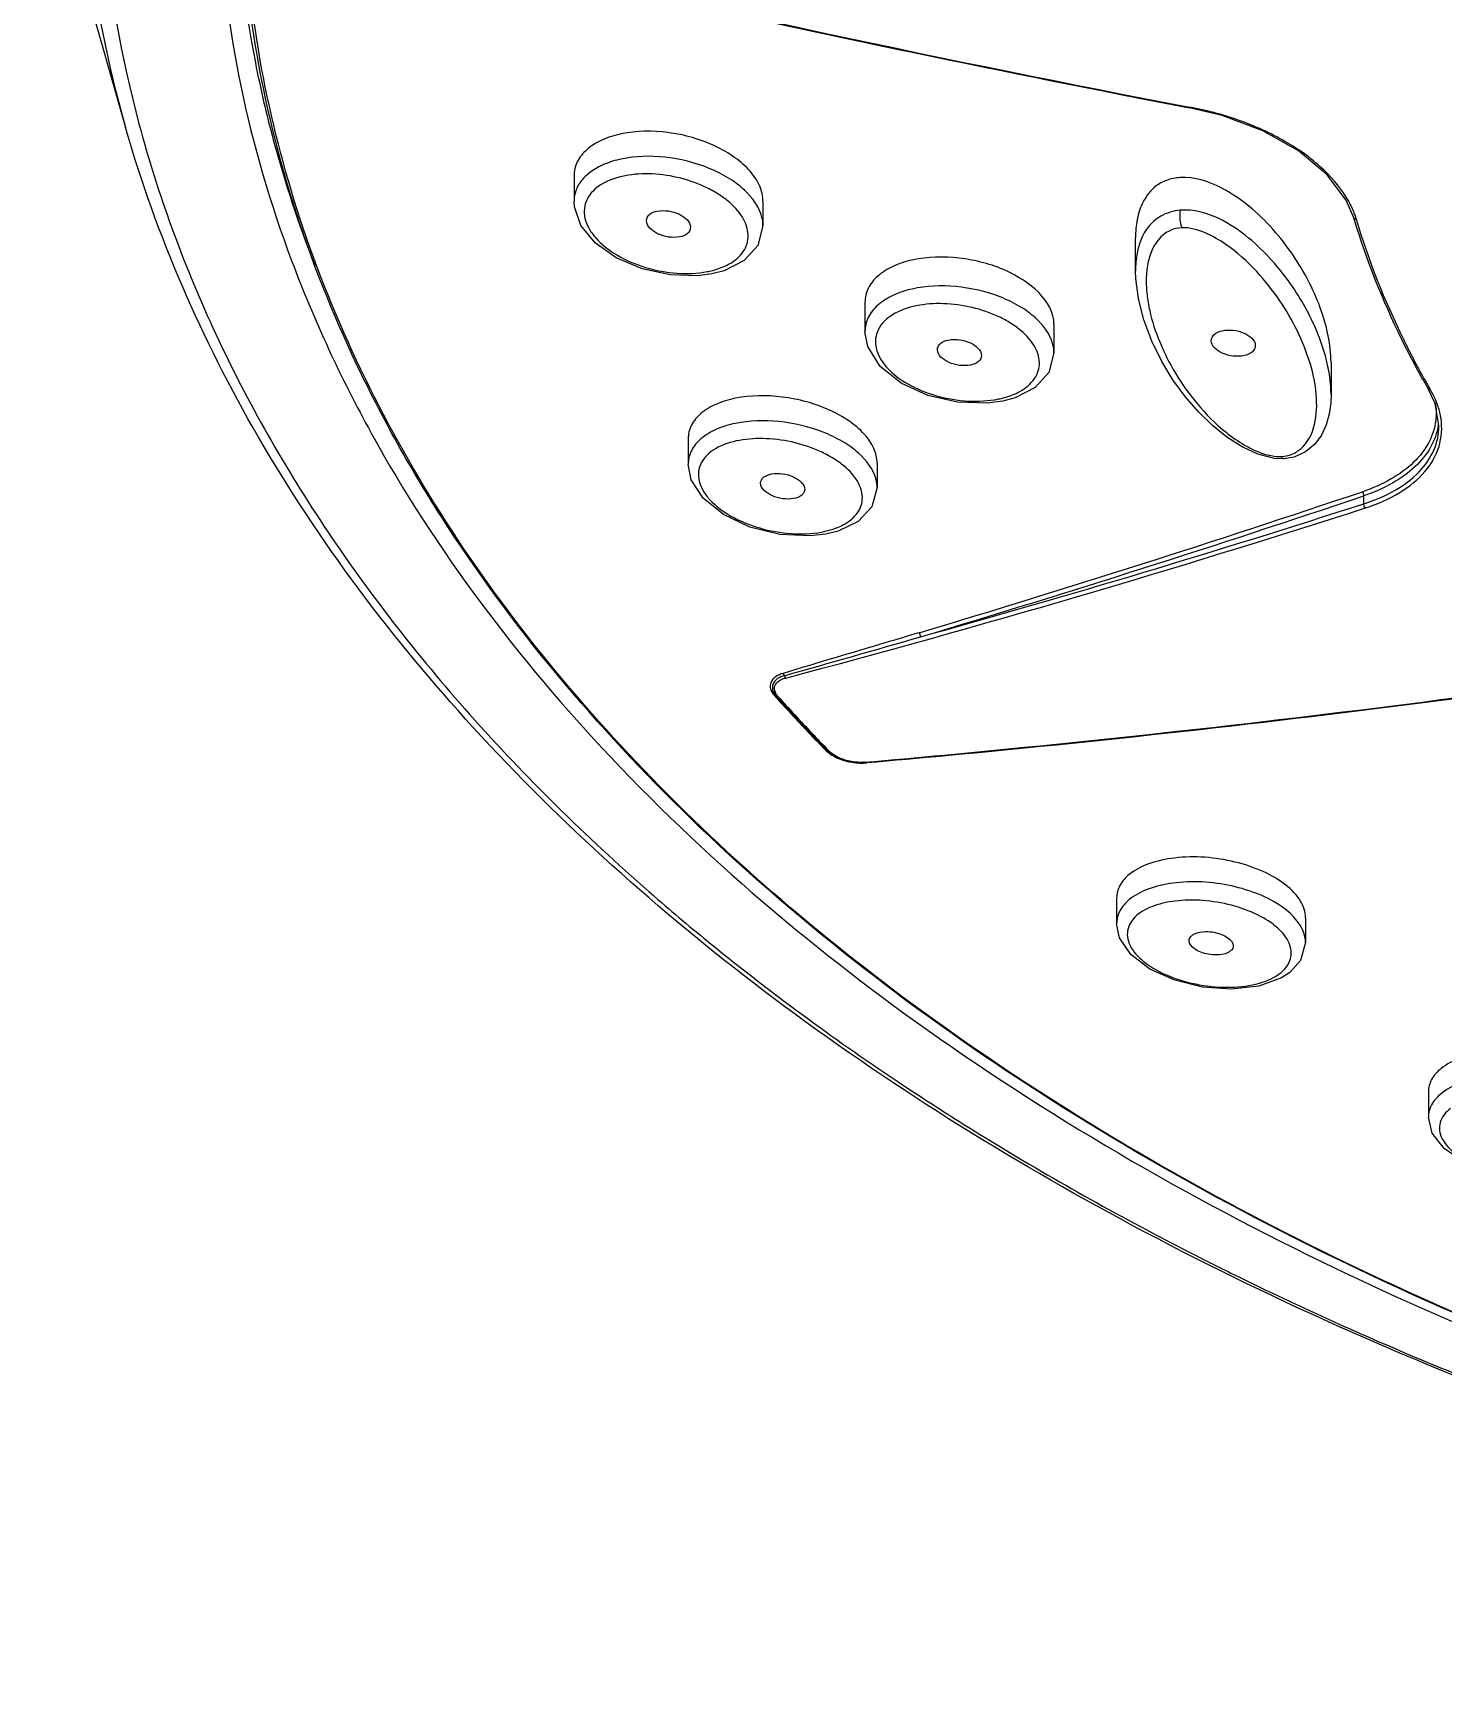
# Model space of a CAD drawing. Header units: millimetres. Extents: x 601 to 1195, y -13 to 407.
# Drawn here: x 882.9 to 899.69, y 269.26 to 288.88 of the extents above; entities that cross this region are included whole.
import ezdxf

# ---------------------------------------------------------------- set-up
doc = ezdxf.new("R2010")
doc.units = ezdxf.units.MM
doc.header["$LTSCALE"] = 0.1

msp = doc.modelspace()

# ---------------------------------------------------------------- linework, layer by layer
for p, q in [((882.9018, 291.6197), (884.0045, 287.7544)), ((896.6901, 287.9852), (896.6709, 287.9889)), ((896.6917, 287.9926), (896.6724, 287.9962)), ((889.3443, 287.1738), (889.3443, 286.871)), ((889.3443, 286.8728), (889.3443, 286.8726)), ((891.5943, 286.8777), (891.5943, 286.5842)), ((898.63, 286.6768), (898.5389, 286.8895)), ((898.6381, 286.65), (898.63, 286.6768)), ((891.5943, 286.5826), (891.5943, 286.5832)), ((896.0301, 286.0441), (896.0301, 286.4398)), ((891.1329, 286.0481), (890.9849, 286.0098)), ((896.0301, 286.0448), (896.0301, 286.0441)), ((890.9852, 286.0098), (890.8201, 285.9885)), ((892.8089, 285.671), (892.8089, 285.3227)), ((892.8089, 285.3241), (892.8089, 285.3221)), ((895.0589, 285.4108), (895.0589, 285.0708)), ((895.0589, 285.0695), (895.0589, 285.0701)), ((898.3577, 284.9604), (898.3577, 284.5776)), ((899.4513, 284.7547), (899.4399, 284.7752)), ((894.4517, 284.4958), (894.2626, 284.4704)), ((894.5974, 284.5352), (894.4513, 284.4958)), ((898.3577, 284.5776), (898.3577, 284.5783)), ((899.5965, 284.4674), (899.5158, 284.6415)), ((899.5434, 284.63), (899.5317, 284.6503)), ((899.643, 284.2048), (899.5965, 284.4674)), ((899.643, 284.2048), (899.643, 284.2057)), ((890.7031, 284.0449), (890.7031, 283.7422)), ((890.7031, 283.7437), (890.7031, 283.7422)), ((892.9531, 283.7626), (892.9531, 283.4688)), ((897.7927, 283.8085), (897.6854, 283.8132)), ((897.9184, 283.8288), (897.7925, 283.8085)), ((892.9531, 283.4673), (892.9531, 283.468)), ((898.7489, 283.2744), (898.7489, 283.369)), ((892.3429, 282.9127), (892.1527, 282.8908)), ((892.4902, 282.9493), (892.3425, 282.9127)), ((891.7513, 280.9866), (891.7636, 280.9729)), ((892.3505, 280.347), (892.3635, 280.3338)), ((892.4372, 280.2765), (892.3635, 280.3337)), ((892.384, 280.3285), (892.3714, 280.3413)), ((892.5662, 280.2198), (892.4372, 280.2765)), ((892.7089, 280.192), (892.5662, 280.2198)), ((892.8142, 280.1917), (892.7089, 280.192)), ((892.8323, 280.1933), (892.8143, 280.1917)), ((895.8049, 278.579), (895.8049, 278.2771)), ((895.8049, 278.278), (895.8049, 278.2763)), ((898.0549, 278.3477), (898.0549, 278.0531)), ((898.0549, 278.0523), (898.0549, 278.0532)), ((897.867, 277.6965), (897.7667, 277.6312)), ((899.5172, 276.2746), (899.5172, 275.9733)), ((899.5172, 275.974), (899.5172, 275.9732))]:
    msp.add_line(p, q)
for points in [[(898.5389, 286.8895), (898.3075, 287.1949), (897.971, 287.4749), (897.5476, 287.7131), (897.0603, 287.8955), (896.6901, 287.9852)], [(890.8201, 285.9885), (890.4897, 285.9984), (890.1541, 286.0722), (889.8461, 286.2037), (889.5955, 286.3811), (889.4253, 286.5885), (889.3486, 286.8078), (889.3443, 286.8728)], [(891.5943, 286.5832), (891.5328, 286.3481), (891.3717, 286.1689), (891.1329, 286.0481)], [(897.6854, 283.8132), (897.488, 283.8633), (897.2987, 283.9513), (897.119, 284.0663), (896.9465, 284.2049), (896.7793, 284.3674), (896.6214, 284.5502), (896.4759, 284.75), (896.3422, 284.9699), (896.2233, 285.2115), (896.1281, 285.4642), (896.0638, 285.714), (896.0328, 285.9544), (896.0301, 286.0448)], [(894.2626, 284.4704), (893.9104, 284.4824), (893.5581, 284.5642), (893.2405, 284.7099), (892.9909, 284.9094), (892.8416, 285.146), (892.8089, 285.3221)], [(895.0589, 285.0701), (894.9966, 284.8351), (894.8355, 284.657), (894.5974, 284.5352)], [(898.3577, 284.5784), (898.3537, 284.4739), (898.3352, 284.341), (898.2996, 284.2135), (898.2438, 284.0929), (898.1638, 283.9831), (898.0555, 283.8913), (897.9184, 283.8288)], [(892.1527, 282.8908), (891.796, 282.9088), (891.4396, 282.9965), (891.1232, 283.1452), (890.8815, 283.3398), (890.7387, 283.5613), (890.7031, 283.7422)], [(892.9531, 283.468), (892.8899, 283.2369), (892.7283, 283.0647), (892.4902, 282.9493)], [(897.7667, 277.6312), (897.497, 277.5337), (897.1705, 277.4971), (896.8282, 277.5219), (896.4966, 277.603), (896.2009, 277.7359), (895.9754, 277.9081), (895.8399, 278.1075), (895.8049, 278.2762)], [(898.0549, 278.0533), (897.9942, 277.8375), (897.8669, 277.6965)], [(901.478, 275.371), (901.2127, 275.2745), (900.8929, 275.2342), (900.5573, 275.251), (900.2306, 275.3205), (899.9358, 275.4394), (899.7065, 275.5978), (899.5632, 275.7839), (899.5172, 275.9731)]]:
    msp.add_lwpolyline(points)
for centre, radius, start, end in [((898.4337, 291.0676), 13.132, 180.89634, 191.15673), ((934.4284, 485.2238), 200.809, 256.663677, 259.162759), ((934.4293, 485.2279), 200.8205, 257.254789, 259.162718), ((899.0063, 291.1718), 13.714, 191.12111, 195.06641), ((899.5013, 291.3077), 14.2273, 195.07697, 201.4161), ((897.719, 286.3762), 0.9831, 16.63459, 18.30517), ((908.5144, 289.841), 10.3928, 209.30195, 210.01962), ((908.493, 289.8013), 10.3362, 209.16949, 209.89065), ((898.8499, 284.1673), 0.8262, 8.31195, 11.10635), ((898.9029, 284.3219), 0.7401, 351.15496, 353.2339), ((847.7894, 434.469), 159.4096, 286.645827, 288.636458), ((847.7967, 434.4523), 159.4437, 286.645827, 288.636458), ((856.8856, 413.1993), 136.555, 284.84183, 287.860221), ((856.4683, 414.5818), 137.9466, 285.559128, 287.848404), ((817.5689, 544.8478), 273.8848, 285.736267, 286.088871), ((906.5043, 294.2402), 19.8443, 221.8815, 222.73796), ((906.5232, 294.2322), 19.8408, 221.93482, 222.7378), ((906.5243, 294.2084), 19.814, 221.8815, 222.73796), ((878.2908, 445.6421), 166.0804, 275.672918, 277.778597), ((878.301, 445.6308), 166.075, 275.669854, 277.778604), ((906.7884, 294.5027), 20.2311, 222.73796, 223.58347), ((906.7984, 294.4865), 20.2154, 222.73796, 223.58347), ((906.808, 294.4705), 20.2002, 222.73796, 223.58347), ((907.0748, 294.7753), 20.6265, 223.58346, 224.41813), ((907.0758, 294.7504), 20.5983, 223.5833, 224.36702), ((907.0854, 294.7345), 20.5832, 223.58331, 224.36832), ((878.7316, 441.4458), 161.861, 274.987873, 275.664451), ((878.741, 441.4432), 161.8645, 274.994306, 275.661341), ((892.7745, 280.7949), 0.6075, 273.79138, 275.49244), ((907.4488, 298.327), 26.1373, 228.81715, 228.99779), ((897.7278, 278.052), 0.3271, 0.21981, 8.12921), ((910.8914, 302.869), 31.8408, 236.19415, 236.93507), ((913.9652, 308.1838), 37.9838, 242.79943, 243.75213), ((915.1376, 310.6039), 40.6729, 243.77862, 248.88297)]:
    msp.add_arc(centre, radius, start, end)
for points, knots in [([(919.6517, 313.8917), (917.0355, 313.8917), (911.8722, 313.5491), (904.45, 312.0222), (897.7214, 309.5542), (892.8205, 306.7273), (889.5667, 304.0756), (887.5411, 301.9853), (885.8944, 299.7673), (884.6477, 297.4462), (883.8192, 295.049), (883.4223, 292.6055), (883.4637, 290.149), (883.7799, 288.5418), (884.0046, 287.7544)], [0, 0, 0, 0, 0.1556216, 0.3067233, 0.4492796, 0.5802631, 0.6409905, 0.6984865, 0.7529561, 0.8047961, 0.8545991, 0.9031338, 0.951291, 1, 1, 1, 1]), ([(919.6517, 313.5415), (917.0674, 313.5415), (911.9664, 313.205), (904.6301, 311.7054), (897.9712, 309.2804), (893.1117, 306.5023), (889.8752, 303.8951), (887.8539, 301.8384), (886.2031, 299.655), (884.9439, 297.3688), (884.094, 295.006), (883.6668, 292.5954), (883.6696, 290.1692), (883.9556, 288.5784), (884.1643, 287.7985)], [0, 0, 0, 0, 0.1554286, 0.3063963, 0.4489243, 0.5800058, 0.6408224, 0.6984252, 0.7530062, 0.8049445, 0.8548117, 0.9033545, 0.9514448, 1, 1, 1, 1]), ([(885.1865, 292.4931), (885.1036, 291.7895), (885.0511, 290.3628), (885.323, 288.2248), (885.9418, 286.1164), (887.2452, 283.3171), (889.7649, 279.9935), (893.8776, 276.5735), (898.9784, 273.7322), (904.8726, 271.569), (911.3353, 270.1607), (915.8297, 269.7634), (918.1121, 269.7007)], [0, 0, 0, 0, 0.0478515, 0.0959173, 0.1449537, 0.1956368, 0.3037829, 0.4232679, 0.5545119, 0.6962005, 0.8457976, 1, 1, 1, 1]), ([(918.1133, 269.7707), (915.9519, 269.8306), (911.6908, 270.1967), (905.5425, 271.4825), (899.8902, 273.4568), (894.9309, 276.0551), (890.8379, 279.193), (888.2136, 282.2538), (886.7387, 284.8568), (885.956, 286.8261), (885.4827, 288.8352), (885.3767, 290.193), (885.3767, 290.8657)], [0, 0, 0, 0, 0.1524929, 0.3007927, 0.4418927, 0.5734154, 0.6939807, 0.803617, 0.8549471, 0.9044085, 0.9525534, 1, 1, 1, 1]), ([(914.2614, 270.0163), (912.3389, 270.2049), (908.5766, 270.7769), (903.1918, 272.2304), (898.2834, 274.2289), (893.9929, 276.7172), (890.4435, 279.6313), (887.7419, 282.8963), (886.2552, 285.8907), (885.6065, 288.3311), (885.4559, 289.5547), (885.4244, 290.163)], [0, 0, 0, 0, 0.152673, 0.3000632, 0.4398632, 0.5703486, 0.6906292, 0.8009435, 0.9029385, 0.9518605, 1, 1, 1, 1]), ([(896.6917, 287.9926), (896.6913, 287.9907), (896.6901, 287.9893), (896.6907, 287.9851), (896.6901, 287.9852)], [0, 0, 0, 0, 0.7396943, 1, 1, 1, 1]), ([(898.5683, 286.8749), (898.4922, 287.0122), (898.2727, 287.2769), (897.8345, 287.5945), (897.2956, 287.8442), (896.8981, 287.953), (896.6917, 287.9926)], [0, 0, 0, 0, 0.2098781, 0.4516627, 0.7188579, 1, 1, 1, 1]), ([(918.149, 269.2602), (916.1229, 269.3123), (912.1168, 269.623), (906.2895, 270.7077), (900.8332, 272.3791), (895.8987, 274.5938), (891.6209, 277.2958), (888.1182, 280.4226), (885.4963, 283.8999), (884.3714, 286.4686), (884.0045, 287.7544)], [0, 0, 0, 0, 0.1476542, 0.292094, 0.4309947, 0.5624066, 0.6849804, 0.7981947, 0.9025971, 1, 1, 1, 1]), ([(884.1643, 287.7985), (884.387, 286.9665), (884.9953, 285.3038), (886.3325, 282.9377), (888.0893, 280.6847), (889.4843, 279.3154), (890.2383, 278.6558)], [0, 0, 0, 0, 0.2322172, 0.4745925, 0.7299219, 1, 1, 1, 1]), ([(889.9068, 287.6776), (889.8273, 287.661), (889.6808, 287.6162), (889.4958, 287.5043), (889.3725, 287.3536), (889.3443, 287.2328), (889.3443, 287.1752)], [0, 0, 0, 0, 0.2996661, 0.5605791, 0.7876755, 1, 1, 1, 1]), ([(891.5943, 286.8764), (891.5943, 286.9375), (891.5625, 287.0692), (891.4414, 287.2469), (891.258, 287.4069), (890.9386, 287.5891), (890.4781, 287.7184), (890.0892, 287.7158), (889.9068, 287.6776)], [0, 0, 0, 0, 0.0893341, 0.1919244, 0.3103158, 0.4424834, 0.7272815, 1, 1, 1, 1]), ([(891.5822, 286.6816), (891.5519, 286.8072), (891.4189, 286.9865), (891.1823, 287.1599), (890.8702, 287.3161), (890.4371, 287.4226), (890.0758, 287.414), (889.9068, 287.3779)], [0, 0, 0, 0, 0.1990315, 0.3205431, 0.4533524, 0.7335901, 1, 1, 1, 1]), ([(889.9068, 287.3779), (889.8378, 287.3632), (889.7092, 287.3249), (889.5415, 287.2344), (889.4175, 287.1161), (889.3693, 287.0183), (889.3566, 286.9694)], [0, 0, 0, 0, 0.2945814, 0.557184, 0.7888876, 1, 1, 1, 1]), ([(889.9535, 287.1794), (889.854, 287.1603), (889.6762, 287.1041), (889.506, 286.9442), (889.4607, 286.79), (889.469, 286.6706), (889.5165, 286.551), (889.6329, 286.3891), (889.8598, 286.2156), (890.1949, 286.0741), (890.5624, 286.0055), (890.8123, 286.0151), (890.9294, 286.0375)], [0, 0, 0, 0, 0.1224952, 0.2210094, 0.2660949, 0.3123941, 0.362984, 0.4196485, 0.5515076, 0.7015913, 0.8559104, 1, 1, 1, 1]), ([(891.1593, 286.1118), (891.2295, 286.1463), (891.3259, 286.2148), (891.4005, 286.3432), (891.4305, 286.4829), (891.3741, 286.6795), (891.2308, 286.8396), (891.0765, 286.955), (890.8857, 287.0629), (890.6173, 287.1599), (890.2831, 287.2113), (890.0588, 287.1996), (889.9535, 287.1794)], [0, 0, 0, 0, 0.1045739, 0.1509053, 0.195978, 0.2924494, 0.4101886, 0.4777882, 0.5499942, 0.7026793, 0.8565565, 1, 1, 1, 1]), ([(896.563, 287.1575), (896.5071, 287.1543), (896.4035, 287.1345), (896.2399, 287.0452), (896.1105, 286.8805), (896.042, 286.6609), (896.0301, 286.5131), (896.0301, 286.4398)], [0, 0, 0, 0, 0.1690558, 0.3129213, 0.5550791, 0.7785136, 1, 1, 1, 1]), ([(898.3577, 284.9604), (898.3577, 285.1695), (898.2594, 285.6076), (897.9404, 286.2327), (897.52, 286.7279), (897.0503, 287.0634), (896.7307, 287.1668), (896.563, 287.1575)], [0, 0, 0, 0, 0.2058069, 0.4319861, 0.6874165, 0.8347321, 1, 1, 1, 1]), ([(898.6523, 286.685), (898.647, 286.701), (898.6236, 286.7662), (898.5938, 286.8291), (898.5683, 286.8749)], [0, 0, 0, 0, 0.2434013, 1, 1, 1, 1]), ([(890.6005, 286.4514), (890.5579, 286.4432), (890.4659, 286.445), (890.3201, 286.4855), (890.2067, 286.5761), (890.2068, 286.6439)], [0, 0, 0, 0, 0.2767766, 0.5672556, 1, 1, 1, 1]), ([(890.2068, 286.6439), (890.2068, 286.6708), (890.2415, 286.7322), (890.3038, 286.7519), (890.338, 286.7585)], [0, 0, 0, 0, 0.4351683, 1, 1, 1, 1]), ([(890.338, 286.7585), (890.3807, 286.7667), (890.4727, 286.7649), (890.6184, 286.7243), (890.7318, 286.6338), (890.7318, 286.5659)], [0, 0, 0, 0, 0.2768057, 0.5672912, 1, 1, 1, 1]), ([(896.563, 286.7682), (896.482, 286.7612), (896.3354, 286.7189), (896.1363, 286.5437), (896.0701, 286.3685), (896.0491, 286.2579)], [0, 0, 0, 0, 0.3139892, 0.5655212, 1, 1, 1, 1]), ([(896.563, 286.7682), (896.5566, 286.732), (896.5561, 286.6614), (896.5669, 286.5907), (896.5799, 286.5599)], [0, 0, 0, 0, 0.5237468, 1, 1, 1, 1]), ([(898.3479, 284.7439), (898.3253, 284.9413), (898.2059, 285.3474), (897.9429, 285.8186), (897.6537, 286.1839), (897.3735, 286.4551), (897.0218, 286.6955), (896.7188, 286.7817), (896.563, 286.7682)], [0, 0, 0, 0, 0.2067091, 0.4337961, 0.5574307, 0.6904236, 0.837349, 1, 1, 1, 1]), ([(898.6609, 286.6577), (898.6574, 286.6576), (898.645, 286.6588), (898.6326, 286.6681), (898.63, 286.6768)], [0, 0, 0, 0, 0.2835747, 1, 1, 1, 1]), ([(899.4399, 284.7752), (899.3552, 284.9269), (899.0386, 285.5292), (898.7846, 286.165), (898.6381, 286.65)], [0, 0, 0, 0, 0.255341, 1, 1, 1, 1]), ([(899.4676, 284.7635), (899.3821, 284.9167), (899.0626, 285.525), (898.8073, 286.1675), (898.6609, 286.6577)], [0, 0, 0, 0, 0.2554594, 1, 1, 1, 1]), ([(890.7318, 286.5659), (890.7317, 286.5391), (890.6971, 286.4776), (890.6348, 286.4579), (890.6005, 286.4514)], [0, 0, 0, 0, 0.4351661, 1, 1, 1, 1]), ([(896.5799, 286.5599), (896.5343, 286.5579), (896.4502, 286.5392), (896.3233, 286.4565), (896.2257, 286.3165), (896.1708, 286.1345), (896.1534, 285.9492), (896.1635, 285.762), (896.207, 285.5083), (896.3108, 285.1896), (896.5006, 284.8154), (896.7612, 284.4481), (897.0453, 284.1624), (897.3326, 283.9611), (897.5062, 283.881), (897.6017, 283.8563)], [0, 0, 0, 0, 0.0391101, 0.0717643, 0.1280186, 0.180905, 0.2335087, 0.2868033, 0.3411727, 0.4537683, 0.5726682, 0.6996558, 0.8385738, 0.9153962, 1, 1, 1, 1]), ([(898.0263, 283.9561), (898.1834, 284.1207), (898.2149, 284.53), (898.1058, 284.986), (897.9587, 285.3483), (897.75, 285.7059), (897.4724, 286.0586), (897.1708, 286.3307), (896.867, 286.5083), (896.6778, 286.5641), (896.5799, 286.5599)], [0, 0, 0, 0, 0.2041575, 0.3132385, 0.4286926, 0.551608, 0.6839483, 0.8302283, 0.912086, 1, 1, 1, 1]), ([(890.9294, 286.0375), (890.9503, 286.0415), (891.0291, 286.059), (891.106, 286.0857), (891.1593, 286.1118)], [0, 0, 0, 0, 0.2636754, 1, 1, 1, 1]), ([(893.3714, 286.1758), (893.2918, 286.1583), (893.1453, 286.112), (892.9606, 285.9991), (892.8374, 285.8491), (892.8089, 285.7291), (892.8089, 285.6722)], [0, 0, 0, 0, 0.3011092, 0.5629214, 0.7897239, 1, 1, 1, 1]), ([(895.0589, 285.4096), (895.059, 285.6938), (894.6624, 285.9993), (894.2219, 286.1496), (893.8444, 286.223), (893.5536, 286.2161), (893.3714, 286.1758)], [0, 0, 0, 0, 0.427157, 0.5714897, 0.7195013, 1, 1, 1, 1]), ([(895.0466, 285.1682), (895.016, 285.2913), (894.8824, 285.4665), (894.6463, 285.6338), (894.3338, 285.7835), (893.9003, 285.8823), (893.5401, 285.8686), (893.3714, 285.8307)], [0, 0, 0, 0, 0.1969908, 0.3178582, 0.4504691, 0.7316231, 1, 1, 1, 1]), ([(893.3714, 285.8307), (893.2918, 285.8128), (893.1451, 285.7658), (892.9604, 285.652), (892.8375, 285.5014), (892.8089, 285.3811), (892.8089, 285.3241)], [0, 0, 0, 0, 0.3009432, 0.5628225, 0.7897214, 1, 1, 1, 1]), ([(894.6276, 284.5987), (894.6975, 284.6337), (894.7934, 284.7021), (894.8681, 284.8296), (894.8984, 284.967), (894.8425, 285.1603), (894.6994, 285.3156), (894.5456, 285.4268), (894.3545, 285.5304), (894.0856, 285.6219), (893.7509, 285.6674), (893.5267, 285.6522), (893.4214, 285.6307)], [0, 0, 0, 0, 0.1053608, 0.1517081, 0.1964863, 0.2916608, 0.4080537, 0.4752297, 0.547244, 0.7002526, 0.8551802, 1, 1, 1, 1]), ([(893.4214, 285.6307), (893.3218, 285.6103), (893.1447, 285.5523), (892.9747, 285.3931), (892.9287, 285.2405), (892.9398, 285.077), (893.068, 284.8708), (893.3268, 284.681), (893.6626, 284.546), (894.0304, 284.4844), (894.2803, 284.4977), (894.3974, 284.5217)], [0, 0, 0, 0, 0.1237347, 0.2227844, 0.2676414, 0.3133908, 0.4183347, 0.5491999, 0.6993215, 0.8545677, 1, 1, 1, 1]), ([(896.9314, 285.2159), (896.9314, 285.2429), (896.9663, 285.3046), (897.0282, 285.3263), (897.0627, 285.334)], [0, 0, 0, 0, 0.4333835, 1, 1, 1, 1]), ([(897.0627, 285.334), (897.1052, 285.3436), (897.197, 285.3449), (897.3423, 285.3103), (897.4564, 285.2225), (897.4564, 285.1563)], [0, 0, 0, 0, 0.2810191, 0.5726779, 1, 1, 1, 1]), ([(893.6714, 285.1088), (893.6714, 285.1355), (893.7066, 285.1965), (893.7683, 285.2167), (893.8027, 285.2237)], [0, 0, 0, 0, 0.4324994, 1, 1, 1, 1]), ([(894.0652, 284.9254), (894.0226, 284.9167), (893.9307, 284.917), (893.7857, 284.9541), (893.6714, 285.0421), (893.6714, 285.1088)], [0, 0, 0, 0, 0.2795127, 0.5712896, 1, 1, 1, 1]), ([(893.8027, 285.2237), (893.8452, 285.2324), (893.9371, 285.2321), (894.0821, 285.195), (894.1964, 285.1069), (894.1964, 285.0403)], [0, 0, 0, 0, 0.2795415, 0.5713215, 1, 1, 1, 1]), ([(897.3252, 285.0381), (897.2827, 285.0286), (897.1908, 285.0273), (897.0455, 285.0619), (896.9314, 285.1496), (896.9314, 285.2159)], [0, 0, 0, 0, 0.2809866, 0.5726427, 1, 1, 1, 1]), ([(897.4564, 285.1563), (897.4564, 285.1293), (897.4215, 285.0676), (897.3596, 285.0459), (897.3252, 285.0381)], [0, 0, 0, 0, 0.433371, 1, 1, 1, 1]), ([(894.1964, 285.0403), (894.1964, 285.0136), (894.1613, 284.9526), (894.0995, 284.9324), (894.0652, 284.9254)], [0, 0, 0, 0, 0.4324914, 1, 1, 1, 1]), ([(891.2656, 284.5296), (891.1863, 284.5136), (891.0403, 284.4706), (890.8556, 284.3634), (890.7318, 284.2188), (890.7031, 284.1016), (890.7031, 284.0462)], [0, 0, 0, 0, 0.303921, 0.5664147, 0.791885, 1, 1, 1, 1]), ([(892.9531, 283.7613), (892.9531, 283.82), (892.921, 283.9473), (892.7996, 284.1178), (892.6161, 284.2712), (892.2959, 284.4462), (891.8357, 284.5694), (891.4481, 284.5665), (891.2656, 284.5296)], [0, 0, 0, 0, 0.0867612, 0.1874972, 0.3050969, 0.4374912, 0.7246889, 1, 1, 1, 1]), ([(894.3974, 284.5217), (894.4183, 284.526), (894.4972, 284.5444), (894.5742, 284.572), (894.6276, 284.5987)], [0, 0, 0, 0, 0.2637105, 1, 1, 1, 1]), ([(899.5434, 284.63), (899.5405, 284.6297), (899.5303, 284.6295), (899.5195, 284.6351), (899.5158, 284.6415)], [0, 0, 0, 0, 0.2825261, 1, 1, 1, 1]), ([(899.6209, 284.4665), (899.6158, 284.4803), (899.5935, 284.5364), (899.5663, 284.5905), (899.5434, 284.63)], [0, 0, 0, 0, 0.2437919, 1, 1, 1, 1]), ([(898.7665, 283.2253), (898.9093, 283.2712), (899.1689, 283.3824), (899.4826, 283.6307), (899.6678, 283.9446), (899.6834, 284.1777), (899.6675, 284.2867)], [0, 0, 0, 0, 0.2975838, 0.5548582, 0.7813479, 1, 1, 1, 1]), ([(891.2656, 284.2306), (891.1862, 284.2142), (891.0402, 284.1705), (890.8555, 284.0622), (890.7319, 283.9169), (890.7031, 283.7993), (890.7031, 283.7437)], [0, 0, 0, 0, 0.3036697, 0.5662084, 0.7918118, 1, 1, 1, 1]), ([(892.9406, 283.5641), (892.9096, 283.6858), (892.7748, 283.8581), (892.5392, 284.0234), (892.2265, 284.1731), (891.7942, 284.2743), (891.4344, 284.2655), (891.2656, 284.2306)], [0, 0, 0, 0, 0.1954149, 0.3164319, 0.4495206, 0.7316817, 1, 1, 1, 1]), ([(899.6045, 284.2645), (899.5934, 284.1737), (899.5328, 283.9879), (899.3424, 283.7484), (899.0676, 283.5518), (898.8493, 283.458), (898.7307, 283.418)], [0, 0, 0, 0, 0.2147858, 0.4462181, 0.7065024, 1, 1, 1, 1]), ([(899.6342, 284.2081), (899.6201, 284.1177), (899.5543, 283.934), (899.3604, 283.6976), (899.0848, 283.5028), (898.8669, 283.4091), (898.7489, 283.369)], [0, 0, 0, 0, 0.214755, 0.446793, 0.7072469, 1, 1, 1, 1]), ([(898.7489, 283.2744), (898.8783, 283.3157), (899.1154, 283.4147), (899.4089, 283.6304), (899.5999, 283.8994), (899.6431, 284.1059), (899.643, 284.2048)], [0, 0, 0, 0, 0.2961856, 0.5554519, 0.7843431, 1, 1, 1, 1]), ([(891.3136, 284.0291), (891.2146, 284.0109), (891.0393, 283.9582), (890.8676, 283.8066), (890.8209, 283.6583), (890.8287, 283.5438), (890.876, 283.4292), (890.9926, 283.2735), (891.2203, 283.1074), (891.5553, 282.9723), (891.9226, 282.9069), (892.1723, 282.9161), (892.2895, 282.9377)], [0, 0, 0, 0, 0.1233297, 0.2207732, 0.264556, 0.3093448, 0.3585792, 0.4143025, 0.5458673, 0.6974214, 0.8539651, 1, 1, 1, 1]), ([(892.5205, 283.0093), (892.5897, 283.042), (892.6852, 283.1065), (892.7603, 283.2295), (892.7907, 283.3632), (892.7337, 283.5529), (892.5907, 283.7047), (892.4369, 283.8149), (892.2455, 283.9183), (891.9767, 284.0109), (891.6428, 284.0598), (891.4189, 284.0484), (891.3136, 284.0291)], [0, 0, 0, 0, 0.1040397, 0.1493925, 0.1931298, 0.2868592, 0.4033051, 0.4709743, 0.5436775, 0.6982747, 0.8545274, 1, 1, 1, 1]), ([(897.7651, 283.8366), (897.819, 283.8389), (897.9173, 283.8636), (897.9962, 283.9245), (898.0263, 283.9561)], [0, 0, 0, 0, 0.552705, 1, 1, 1, 1]), ([(897.7925, 283.8085), (897.7901, 283.8083), (897.7764, 283.8122), (897.7697, 283.8264), (897.7651, 283.8366)], [0, 0, 0, 0, 0.1776008, 1, 1, 1, 1]), ([(891.5656, 283.52), (891.5656, 283.5328), (891.5723, 283.5599), (891.6139, 283.607), (891.6628, 283.6233), (891.6968, 283.6296)], [0, 0, 0, 0, 0.2086992, 0.4343919, 1, 1, 1, 1]), ([(891.9593, 283.3361), (891.9167, 283.3282), (891.8249, 283.3299), (891.6812, 283.3679), (891.5656, 283.4539), (891.5656, 283.52)], [0, 0, 0, 0, 0.2797267, 0.5730034, 1, 1, 1, 1]), ([(891.6968, 283.6296), (891.7395, 283.6374), (891.8313, 283.6358), (891.975, 283.5978), (892.0906, 283.5118), (892.0906, 283.4457)], [0, 0, 0, 0, 0.2797492, 0.573026, 1, 1, 1, 1]), ([(892.0906, 283.4457), (892.0906, 283.4329), (892.0839, 283.4058), (892.0423, 283.3587), (891.9934, 283.3423), (891.9593, 283.3361)], [0, 0, 0, 0, 0.2086989, 0.4343901, 1, 1, 1, 1]), ([(892.2895, 282.9377), (892.3105, 282.9415), (892.3895, 282.9583), (892.4668, 282.984), (892.5205, 283.0093)], [0, 0, 0, 0, 0.2644642, 1, 1, 1, 1]), ([(893.4531, 281.7397), (893.3174, 281.6991), (892.7775, 281.5379), (892.2373, 281.3773), (891.8332, 281.2559)], [0, 0, 0, 0, 0.2511923, 1, 1, 1, 1]), ([(891.8332, 281.2559), (891.7753, 281.2385), (891.682, 281.1885), (891.677, 281.0632), (891.7095, 281.0148), (891.7297, 280.9923)], [0, 0, 0, 0, 0.5206999, 0.7397359, 1, 1, 1, 1]), ([(891.8491, 281.2282), (891.7953, 281.2129), (891.7079, 281.1682), (891.7024, 281.0522), (891.7326, 281.0074), (891.7513, 280.9866)], [0, 0, 0, 0, 0.5210521, 0.7391984, 1, 1, 1, 1]), ([(891.7312, 281.0877), (891.7348, 281.1138), (891.7727, 281.1691), (891.8312, 281.1915), (891.8644, 281.2003)], [0, 0, 0, 0, 0.4346343, 1, 1, 1, 1]), ([(891.7723, 280.9808), (891.7648, 280.9891), (891.7409, 281.0194), (891.7273, 281.0604), (891.7312, 281.0877)], [0, 0, 0, 0, 0.2891246, 1, 1, 1, 1]), ([(892.3423, 280.339), (892.3484, 280.3328), (892.3756, 280.3074), (892.4067, 280.2864), (892.4315, 280.2723)], [0, 0, 0, 0, 0.2324689, 1, 1, 1, 1]), ([(892.5897, 280.2187), (892.5689, 280.2244), (892.4949, 280.2488), (892.4236, 280.288), (892.384, 280.3285)], [0, 0, 0, 0, 0.2758979, 1, 1, 1, 1]), ([(892.4315, 280.2723), (892.442, 280.2664), (892.4866, 280.2432), (892.5342, 280.2257), (892.571, 280.2153)], [0, 0, 0, 0, 0.2392584, 1, 1, 1, 1]), ([(892.571, 280.2153), (892.591, 280.2097), (892.6708, 280.1908), (892.7537, 280.1846), (892.8147, 280.1887)], [0, 0, 0, 0, 0.2540779, 1, 1, 1, 1]), ([(898.0549, 278.3471), (898.0549, 278.4161), (898.0001, 278.5708), (897.8127, 278.7571), (897.5422, 278.9119), (897.1005, 279.0575), (896.626, 279.0941), (896.1999, 279.0051), (896.0235, 278.9169), (895.9556, 278.8617)], [0, 0, 0, 0, 0.0850602, 0.1910163, 0.3202026, 0.4659722, 0.762259, 0.8921951, 1, 1, 1, 1]), ([(895.9556, 278.8617), (895.9109, 278.8253), (895.8346, 278.7423), (895.8049, 278.6314), (895.8049, 278.5797)], [0, 0, 0, 0, 0.52714, 1, 1, 1, 1]), ([(898.0516, 278.0982), (898.0299, 278.2509), (897.8269, 278.4655), (897.4985, 278.6348), (897.0618, 278.7685), (896.602, 278.7953), (896.1908, 278.703), (896.0212, 278.6158), (895.9556, 278.562)], [0, 0, 0, 0, 0.1942442, 0.3256633, 0.4717172, 0.764915, 0.893065, 1, 1, 1, 1]), ([(890.3004, 278.6016), (890.5226, 278.4084), (891.4455, 277.6331), (892.419, 276.9185), (893.1758, 276.4117)], [0, 0, 0, 0, 0.2442651, 1, 1, 1, 1]), ([(895.9556, 278.562), (895.9108, 278.5252), (895.8345, 278.4414), (895.8049, 278.33), (895.8049, 278.2779)], [0, 0, 0, 0, 0.5269563, 1, 1, 1, 1]), ([(897.8605, 277.8168), (897.8728, 277.8438), (897.8888, 277.9032), (897.8757, 278.036), (897.7646, 278.2036), (897.5435, 278.3617), (897.2513, 278.4831), (896.921, 278.5527), (896.5906, 278.5638), (896.2978, 278.5163), (896.1276, 278.4394), (896.0631, 278.3889)], [0, 0, 0, 0, 0.0401852, 0.0812099, 0.176827, 0.299589, 0.4451679, 0.6013642, 0.7536913, 0.8892618, 1, 1, 1, 1]), ([(896.0631, 278.3889), (896.0077, 278.3455), (895.9365, 278.2568), (895.9282, 278.1146), (895.9628, 278.0089), (896.034, 277.9068), (896.181, 277.7715), (896.4352, 277.636), (896.7871, 277.5372), (897.1548, 277.5071), (897.4862, 277.548), (897.6812, 277.6303), (897.7534, 277.6868)], [0, 0, 0, 0, 0.0884679, 0.1298374, 0.17452, 0.2256699, 0.2846633, 0.4242953, 0.5825573, 0.7417159, 0.8846473, 1, 1, 1, 1]), ([(896.6674, 278.0729), (896.6674, 278.0908), (896.6788, 278.116), (896.6971, 278.1326), (896.7026, 278.1369)], [0, 0, 0, 0, 0.7224294, 1, 1, 1, 1]), ([(896.895, 277.9115), (896.8647, 277.9172), (896.8073, 277.9335), (896.7218, 277.9753), (896.6674, 278.0339), (896.6674, 278.0729)], [0, 0, 0, 0, 0.3162971, 0.6006073, 1, 1, 1, 1]), ([(896.7026, 278.1369), (896.7119, 278.1442), (896.7612, 278.1728), (896.8196, 278.1812), (896.8643, 278.182)], [0, 0, 0, 0, 0.209216, 1, 1, 1, 1]), ([(896.9662, 278.1732), (896.9964, 278.1675), (897.0534, 278.1511), (897.1385, 278.1093), (897.1924, 278.0509), (897.1924, 278.0121)], [0, 0, 0, 0, 0.3163653, 0.6005263, 1, 1, 1, 1]), ([(897.1924, 278.0121), (897.1924, 277.9942), (897.181, 277.969), (897.1627, 277.9523), (897.1572, 277.9481)], [0, 0, 0, 0, 0.7224333, 1, 1, 1, 1]), ([(897.1572, 277.9481), (897.148, 277.9409), (897.0991, 277.9124), (897.0412, 277.904), (896.9969, 277.903)], [0, 0, 0, 0, 0.2093867, 1, 1, 1, 1]), ([(897.7534, 277.6868), (897.7654, 277.6962), (897.808, 277.733), (897.8434, 277.7792), (897.8605, 277.8168)], [0, 0, 0, 0, 0.2686554, 1, 1, 1, 1]), ([(901.7672, 276.0806), (901.7672, 276.1471), (901.7122, 276.2969), (901.5248, 276.4742), (901.2549, 276.6202), (900.9245, 276.7215), (900.5672, 276.7693), (900.2184, 276.7587), (899.9124, 276.6923), (899.736, 276.6047), (899.6679, 276.5502)], [0, 0, 0, 0, 0.0826208, 0.1865443, 0.3147338, 0.4606598, 0.6132935, 0.7605158, 0.8916713, 1, 1, 1, 1]), ([(899.6679, 276.5502), (899.6234, 276.5146), (899.5476, 276.4341), (899.5172, 276.3255), (899.5172, 276.2752)], [0, 0, 0, 0, 0.5310971, 1, 1, 1, 1]), ([(901.7637, 275.8309), (901.7413, 275.9791), (901.536, 276.1845), (901.21, 276.3425), (900.8819, 276.4358), (900.5343, 276.475), (900.1974, 276.4594), (899.903, 276.3909), (899.7337, 276.3044), (899.6679, 276.2512)], [0, 0, 0, 0, 0.1901589, 0.3207963, 0.4670607, 0.6183924, 0.7634904, 0.8926691, 1, 1, 1, 1]), ([(899.6679, 276.2512), (899.6234, 276.2152), (899.5475, 276.1339), (899.5172, 276.0246), (899.5172, 275.9739)], [0, 0, 0, 0, 0.5307622, 1, 1, 1, 1]), ([(893.5194, 276.1848), (893.7635, 276.0259), (894.7676, 275.3914), (895.8052, 274.8103), (896.6025, 274.4005)], [0, 0, 0, 0, 0.2451932, 1, 1, 1, 1]), ([(899.7789, 276.0759), (899.7242, 276.0339), (899.653, 275.9489), (899.6439, 275.8106), (899.6783, 275.7092), (899.749, 275.612), (899.896, 275.4833), (900.1503, 275.3562), (900.5023, 275.266), (900.8704, 275.2423), (901.2017, 275.2866), (901.3966, 275.3685), (901.4693, 275.4243)], [0, 0, 0, 0, 0.0877191, 0.1279338, 0.1712375, 0.2210928, 0.2790877, 0.4180235, 0.5773323, 0.7385683, 0.8835536, 1, 1, 1, 1])]:
    msp.add_open_spline(points, degree=3, knots=knots)
for points in [[(889.3566, 286.9694), (889.3484, 286.938), (889.3443, 286.9053), (889.3443, 286.8728)], [(891.5943, 286.5832), (891.5942, 286.6162), (891.59, 286.6495), (891.5822, 286.6816)], [(896.0491, 286.2579), (896.0358, 286.1879), (896.0301, 286.1161), (896.0301, 286.0448)], [(895.0589, 285.0701), (895.0588, 285.1031), (895.0545, 285.1362), (895.0466, 285.1682)], [(898.3577, 284.5783), (898.3577, 284.6336), (898.3542, 284.6889), (898.3479, 284.7439)], [(899.5994, 284.4785), (899.611, 284.4081), (899.6131, 284.3354), (899.6045, 284.2645)], [(899.6607, 284.3264), (899.6513, 284.3741), (899.6378, 284.421), (899.6209, 284.4665)], [(897.6017, 283.8563), (897.6548, 283.8425), (897.7103, 283.8342), (897.7651, 283.8366)], [(892.9531, 283.468), (892.953, 283.5003), (892.9486, 283.5328), (892.9406, 283.5641)], [(898.7489, 283.369), (898.751, 283.3863), (898.7439, 283.4067), (898.7307, 283.418)], [(898.7665, 283.2253), (898.7533, 283.2367), (898.7465, 283.2572), (898.7489, 283.2744)], [(893.4701, 281.6903), (893.4728, 281.7075), (893.4663, 281.7283), (893.4531, 281.7397)], [(891.8491, 281.2282), (891.8466, 281.2385), (891.8414, 281.2491), (891.8332, 281.2559)], [(891.8644, 281.2003), (891.8564, 281.2073), (891.8515, 281.2179), (891.8491, 281.2282)], [(891.7513, 280.9866), (891.7462, 280.992), (891.737, 280.9935), (891.7297, 280.9923)], [(891.7723, 280.9808), (891.7651, 280.9797), (891.7563, 280.9813), (891.7513, 280.9866)], [(892.3635, 280.3338), (892.3585, 280.3391), (892.3494, 280.3404), (892.3423, 280.339)], [(892.384, 280.3285), (892.377, 280.3272), (892.3684, 280.3286), (892.3635, 280.3337)], [(892.7441, 280.1959), (892.6921, 280.1971), (892.6399, 280.205), (892.5897, 280.2187)], [(892.8046, 280.1977), (892.7845, 280.196), (892.7643, 280.1954), (892.7441, 280.1959)], [(892.8046, 280.1977), (892.8068, 280.1947), (892.8105, 280.1914), (892.8142, 280.1917)], [(896.8643, 278.182), (896.8984, 278.1826), (896.9327, 278.1795), (896.9662, 278.1732)], [(896.9969, 277.903), (896.9629, 277.9023), (896.9285, 277.9053), (896.895, 277.9115)]]:
    msp.add_open_spline(points, degree=3)

doc.saveas('drawing.dxf')
